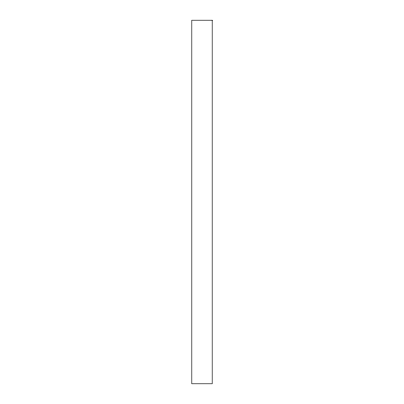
<?xml version="1.0" encoding="UTF-8"?>
<svg xmlns="http://www.w3.org/2000/svg" width="404" height="404" viewBox="0 0 404 404"><rect width="100%" height="100%" fill="white"/><g stroke="black" fill="none" stroke-linecap="round" stroke-linejoin="round"><path stroke-width="0.61" d="M212.181 20.2L191.819 20.2L191.819 383.8L212.181 383.8L212.181 20.2"/></g></svg>
